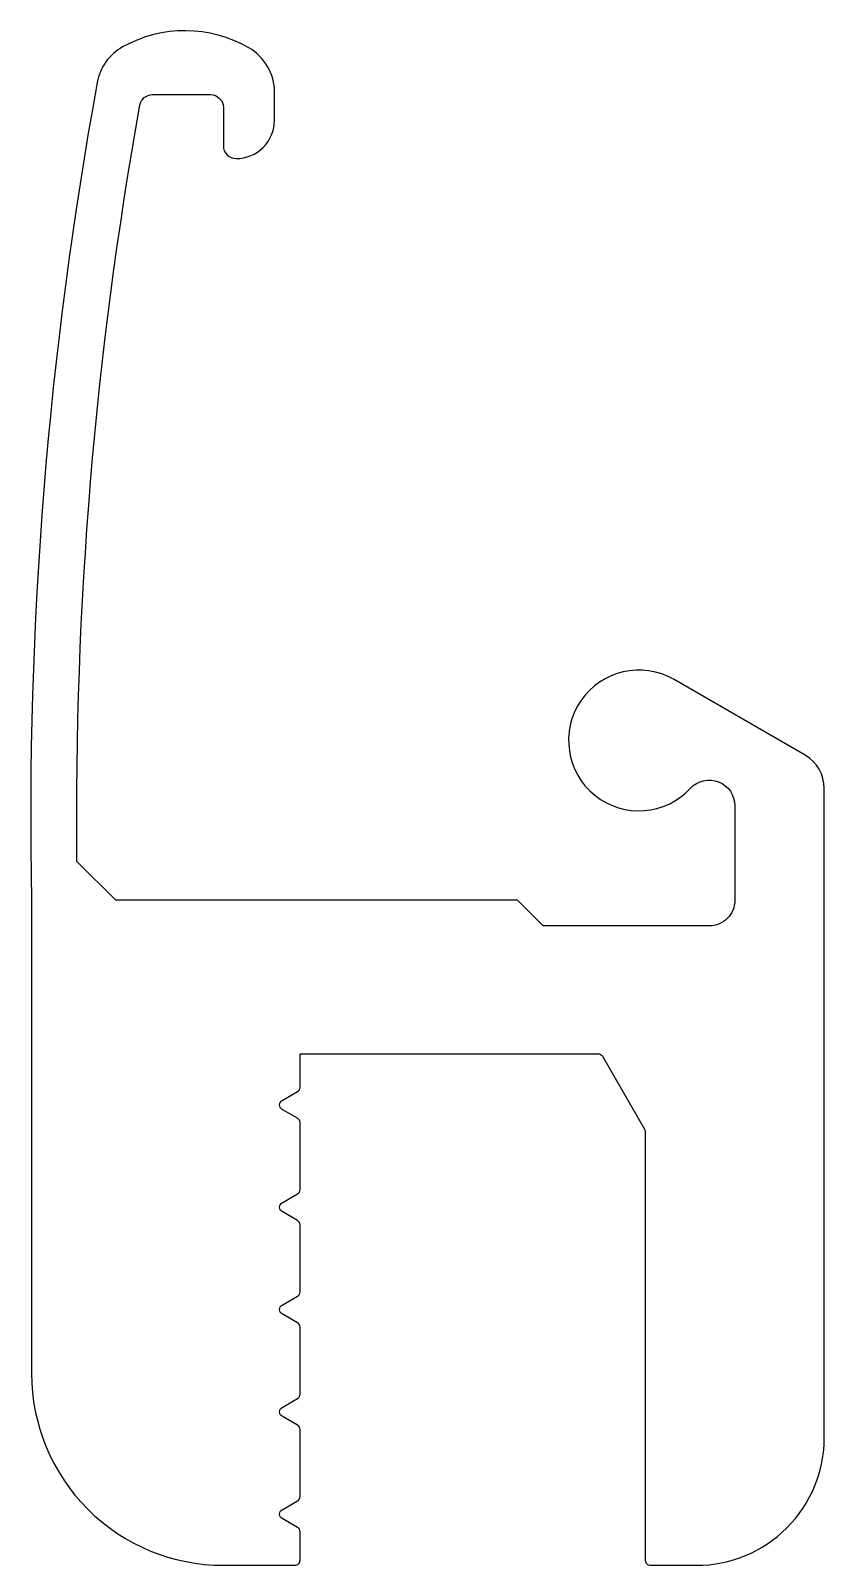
# Model space of a CAD drawing. Extents: x 241.8 to 272.8, y 210.1 to 270.1.
import ezdxf

# ---------------------------------------------------------------- set-up
doc = ezdxf.new("R2010")
doc.units = 0
doc.layers.add('ANA', color=220, linetype='CONTINUOUS')

msp = doc.modelspace()

# ---------------------------------------------------------------- linework, layer by layer
at = {"layer": 'ANA'}
msp.add_lwpolyline([(249.289, 210.074), (252.089, 210.074, 0.414214), (252.289, 210.274), (252.289, 211.381, 0.267949), (252.189, 211.554), (251.589, 211.901, -0.57735), (251.589, 212.247), (252.189, 212.594, 0.267949), (252.289, 212.767), (252.289, 215.381, 0.267949), (252.189, 215.554), (251.589, 215.901, -0.57735), (251.589, 216.247), (252.189, 216.594, 0.267949), (252.289, 216.767), (252.289, 219.381, 0.267949), (252.189, 219.554), (251.589, 219.901, -0.57735), (251.589, 220.247), (252.189, 220.594, 0.267949), (252.289, 220.767), (252.289, 223.381, 0.267949), (252.189, 223.554), (251.589, 223.901, -0.57735), (251.589, 224.247), (252.189, 224.594, 0.267949), (252.289, 224.767), (252.289, 227.381, 0.267949), (252.189, 227.554), (251.589, 227.901, -0.57735), (251.589, 228.247), (252.189, 228.594, 0.267949), (252.289, 228.767), (252.289, 230.074), (263.941, 230.074, -0.267949), (264.114, 229.974), (265.762, 227.12, -0.131652), (265.789, 227.02), (265.789, 210.274, 0.414214), (265.989, 210.074), (267.789, 210.074, 0.414214), (272.789, 215.074), (272.789, 240.448, 0.267949), (272.039, 241.747), (266.914, 244.706, 2.077071), (267.555, 240.454, -0.68194), (269.289, 239.774), (269.289, 236.074, -0.414214), (268.289, 235.074), (261.789, 235.074), (260.789, 236.074), (245.082, 236.074), (243.565, 237.591, -0.04712), (246.026, 267.162, -0.363215), (246.518, 267.574), (248.789, 267.574, -0.414214), (249.289, 267.074), (249.289, 265.574, 0.414214), (249.789, 265.074, 0.414214), (251.289, 266.574), (251.289, 267.672, 0.267949), (250.289, 269.404, 0.264206), (245.349, 269.439, 0.223705), (244.358, 268.052, 0.050386), (241.789, 236.074), (241.789, 217.574, 0.414214)], format="xyb", close=True, dxfattribs=at)

doc.saveas('drawing.dxf')
